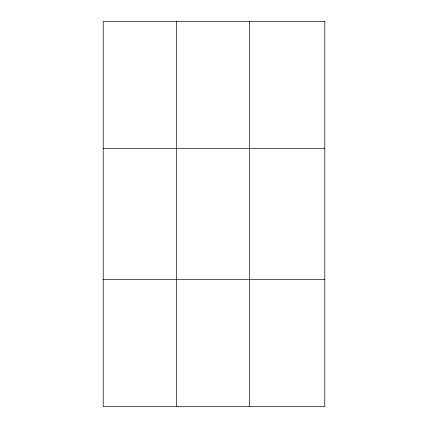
<?xml version="1.0" encoding="UTF-8"?>
<svg xmlns="http://www.w3.org/2000/svg" width="428" height="428" viewBox="0 0 428 428"><rect width="100%" height="100%" fill="white"/><g stroke="black" fill="none" stroke-linecap="round" stroke-linejoin="round"><path stroke-width="0.64" d="M176.331 406.6L176.331 21.4M249.454 406.6L249.454 21.4M103.207 148.516L324.793 148.516M103.207 279.484L324.793 279.484M324.793 21.4L324.793 406.6L103.207 406.6L103.207 21.4L324.793 21.4"/></g></svg>
